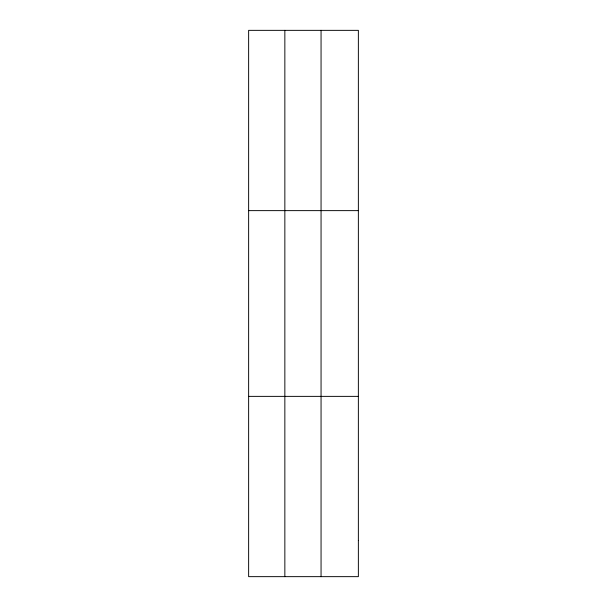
<?xml version="1.0" encoding="UTF-8"?>
<svg xmlns="http://www.w3.org/2000/svg" width="607" height="607" viewBox="0 0 607 607"><rect width="100%" height="100%" fill="white"/><g stroke="black" fill="none" stroke-linecap="round" stroke-linejoin="round"><path stroke-width="0.91" d="M284.85 30.35L284.85 576.65M321.057 30.35L321.057 576.65M248.635 210.629L358.365 210.629M248.635 396.371L358.365 396.371M358.365 540.594L358.365 576.65L248.635 576.65L248.635 30.35L358.365 30.35L358.365 540.594"/></g></svg>
